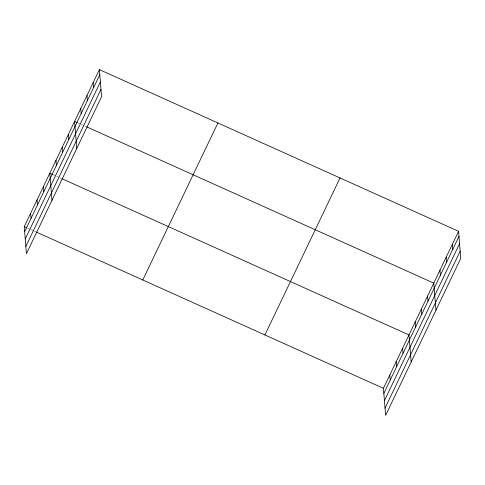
<?xml version="1.0" encoding="UTF-8"?>
<svg xmlns="http://www.w3.org/2000/svg" width="485" height="485" viewBox="0 0 485 485"><rect width="100%" height="100%" fill="white"/><g stroke="black" fill="none" stroke-linecap="round" stroke-linejoin="round"><path stroke-width="0.36" stroke-dasharray="2.42 1.82" d="M77.976 122.941L80.686 124.16M81.365 124.463L84.075 125.682M84.748 125.991L86.106 126.597M53.18 174.752L55.89 175.97M56.569 176.279L59.279 177.498M59.958 177.801L61.31 178.413M27.639 228.138L30.349 229.356M31.022 229.66L33.732 230.878M34.411 231.187L35.763 231.794"/><path stroke-width="0.73" d="M99.383 69.604L101.565 96.685L26.426 253.691L24.25 226.61L99.383 69.604L458.574 231.309L460.75 258.39L385.617 415.396L383.435 388.315L458.574 231.309M24.662 231.709L99.795 74.702M25.244 238.966L100.377 81.953M25.844 246.441L100.977 89.428M142.784 279.972L217.917 122.966M264.907 334.953L340.04 177.94M383.847 393.414L458.98 236.401M384.429 400.671L459.568 243.658M385.035 408.146L460.168 251.133M77.297 122.632L74.587 121.414L76.769 148.495M86.779 126.9L433.778 283.119L435.954 310.2M52.507 174.448L49.797 173.23L51.974 200.311M61.989 178.716L408.982 334.935L411.165 362.016M24.25 226.61L26.96 227.829M36.442 232.103L383.435 388.315M452.372 244.258L452.784 249.357M446.176 257.214L446.582 262.312M439.974 270.163L440.386 275.262M427.576 296.074L427.988 301.173M421.38 309.024L421.792 314.122M415.184 321.979L415.59 327.078M402.599 348.279L403.005 353.377M396.209 361.622L396.621 366.721M389.825 374.972L390.231 380.07M93.187 82.553L93.593 87.652M86.985 95.509L87.397 100.607M80.789 108.458L81.201 113.557M68.391 134.369L68.803 139.468M62.195 147.319L62.601 152.417M55.993 160.274L56.405 165.373M43.407 186.573L43.82 191.672M37.024 199.917L37.436 205.016M30.634 213.267L31.046 218.365"/></g></svg>
